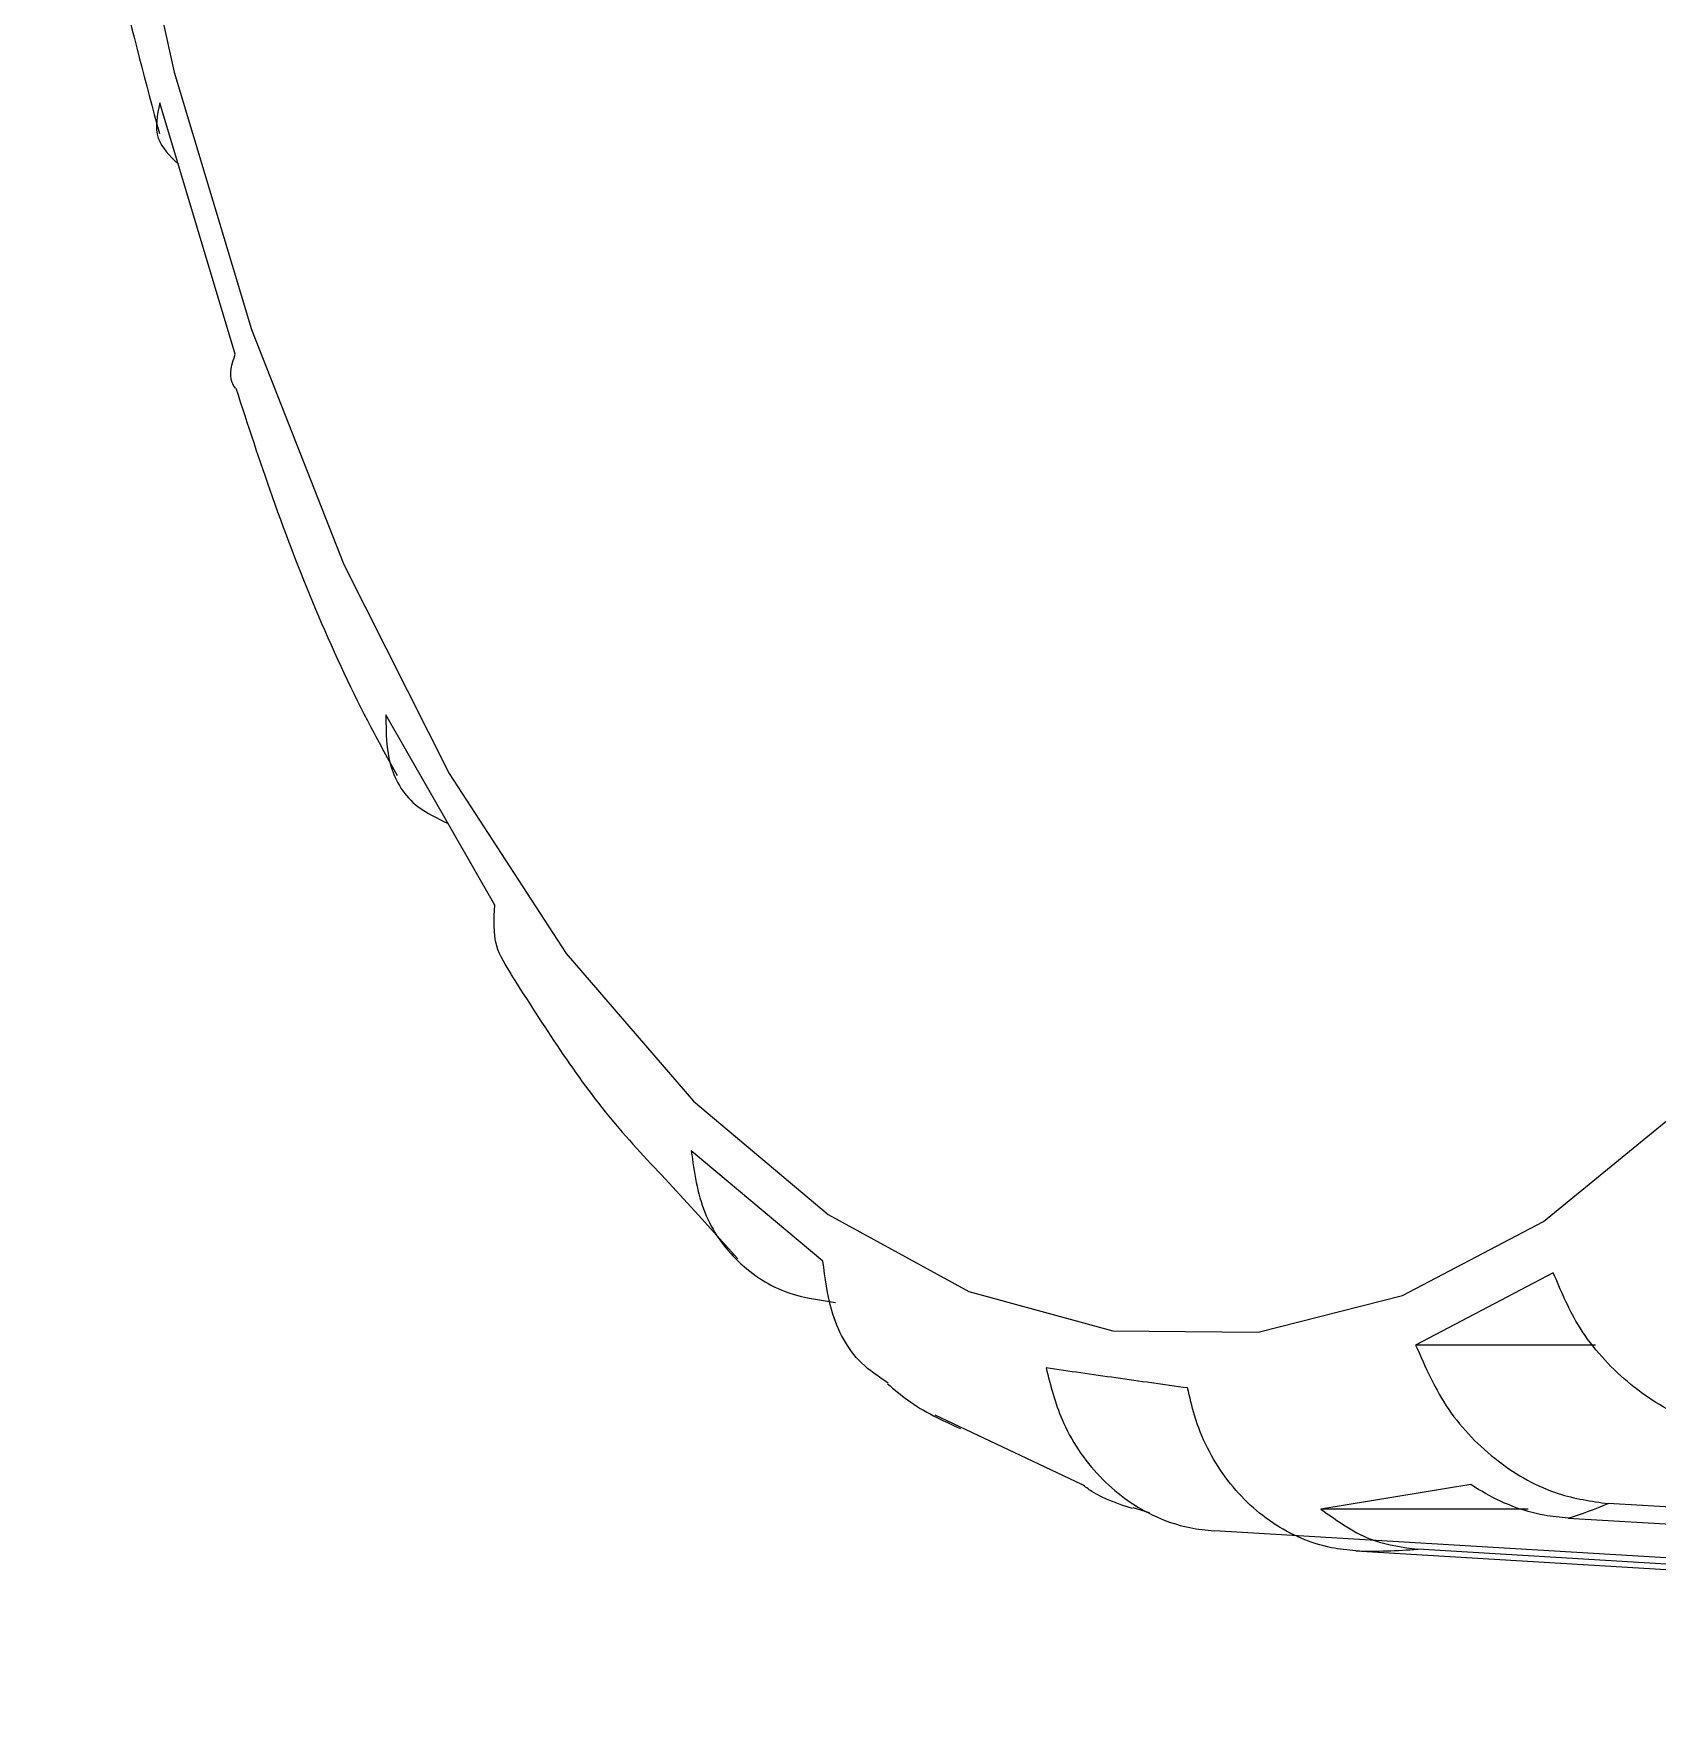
# Model space of a CAD drawing. Extents: x 75 to 2075, y 25 to 1460.
# Drawn here: x 622.69 to 641.56, y 883.1 to 902.76 of the extents above; entities that cross this region are included whole.
import ezdxf

# ---------------------------------------------------------------- set-up
doc = ezdxf.new("R2010")
doc.units = 0
doc.header["$LTSCALE"] = 5
doc.linetypes.add('SLD-KATı', pattern=[0])
doc.layers.get('0').update_dxf_attribs({"linetype": 'CONTINUOUS'})

msp = doc.modelspace()

# ---------------------------------------------------------------- linework, layer by layer
at = {"color": 7, "linetype": 'SLD-KATı'}
for p, q in [((625.035, 899.039), (624.157, 901.961)), ((628.051, 892.636), (626.785, 894.847)), ((631.865, 888.495), (630.335, 889.78)), ((630.076, 889.407), (630.419, 889.029)), ((630.419, 889.029), (630.877, 888.525)), ((640.354, 888.362), (638.755, 887.52)), ((640.846, 887.52), (638.755, 887.52)), ((634.876, 885.901), (633.171, 886.707)), ((639.397, 885.899), (637.653, 885.614)), ((635.469, 885.633), (635.658, 885.574)), ((640.061, 885.614), (637.653, 885.614)), ((675.197, 883.71), (640.993, 885.678)), ((670.316, 883.335), (636.415, 885.36)), ((640.529, 885.507), (674.733, 883.535)), ((672.589, 883.109), (638.78, 885.147)), ((638.06, 885.127), (671.962, 883.102))]:
    msp.add_line(p, q, dxfattribs=at)
at = {"color": 7, "linetype": 'SLD-KATı', "flags": 128}
msp.add_lwpolyline([(635.235, 887.686), (636.924, 887.67), (638.601, 888.096), (640.239, 888.958), (641.812, 890.243), (643.296, 891.931), (644.667, 893.994), (645.903, 896.4), (646.986, 899.112), (647.898, 902.086), (648.624, 905.275), (649.154, 908.63), (649.478, 912.097), (649.592, 915.622), (649.494, 919.149), (649.185, 922.622), (648.671, 925.987), (647.959, 929.191), (647.061, 932.183), (645.99, 934.915), (644.764, 937.346), (643.403, 939.436), (641.926, 941.152), (640.359, 942.468), (638.725, 943.363), (637.051, 943.822), (635.362, 943.839), (633.685, 943.413), (632.047, 942.55), (630.474, 941.265), (628.99, 939.578), (627.619, 937.514), (626.383, 935.108), (625.3, 932.397), (624.388, 929.423), (623.662, 926.233), (623.132, 922.878), (622.808, 919.411), (622.694, 915.886), (622.792, 912.36), (623.101, 908.886), (623.615, 905.521), (624.327, 902.317), (625.225, 899.326), (626.296, 896.593), (627.522, 894.163), (628.883, 892.073), (630.36, 890.356), (631.927, 889.04), (633.561, 888.145), (635.235, 887.686)], dxfattribs=at)
at = {"color": 7, "linetype": 'SLD-KATı'}
for centre, radius, start, end in [((637.971, 893.173), 8.081, 288.4539, 291.964), ((638.224, 892.133), 7.007, 268.6634, 274.5514)]:
    msp.add_arc(centre, radius, start, end, dxfattribs=at)
for points, knots in [([(623.048, 906.927), (623.06, 906.826), (623.212, 905.603), (623.57, 903.8), (623.997, 902.192), (624.153, 901.604)], [0, 0, 0, 0, 0.0541622, 0.6540939, 1, 1, 1, 1]), ([(624.157, 901.961), (624.128, 901.817), (624.072, 901.543), (624.274, 901.346), (624.37, 901.253)], [0, 0, 0, 0, 0.523782, 1, 1, 1, 1]), ([(625.037, 898.643), (625.022, 898.665), (624.95, 898.778), (624.997, 898.923), (625.035, 899.039)], [0, 0, 0, 0, 0.200178, 1, 1, 1, 1]), ([(625.042, 898.645), (625.18, 898.222), (625.638, 896.819), (626.271, 895.31), (626.815, 894.326), (626.918, 894.14)], [0, 0, 0, 0, 0.259053, 0.859502, 1, 1, 1, 1]), ([(626.785, 894.847), (626.787, 894.644), (626.792, 894.237), (627.07, 893.793), (627.383, 893.644), (627.508, 893.585)], [0, 0, 0, 0, 0.376256, 0.752676, 1, 1, 1, 1]), ([(628.247, 891.829), (628.178, 891.935), (628.027, 892.168), (628.042, 892.471), (628.051, 892.636)], [0, 0, 0, 0, 0.456833, 1, 1, 1, 1]), ([(628.242, 891.826), (628.618, 891.234), (629.188, 890.34), (629.851, 889.643), (630.076, 889.407)], [0, 0, 0, 0, 0.661488, 1, 1, 1, 1]), ([(630.335, 889.78), (630.37, 889.532), (630.441, 889.036), (630.856, 888.461), (631.401, 888.104), (631.826, 888.044), (632.013, 888.017)], [0, 0, 0, 0, 0.264604, 0.529303, 0.793681, 1, 1, 1, 1]), ([(632.625, 887.079), (632.515, 887.151), (632.214, 887.351), (631.946, 887.86), (631.89, 888.301), (631.865, 888.495)], [0, 0, 0, 0, 0.242305, 0.66578, 1, 1, 1, 1]), ([(642.593, 886.52), (642.342, 886.561), (641.842, 886.643), (641.155, 887.099), (640.635, 887.694), (640.44, 888.158), (640.354, 888.362)], [0, 0, 0, 0, 0.263756, 0.527584, 0.791623, 1, 1, 1, 1]), ([(638.755, 887.52), (638.869, 887.261), (639.097, 886.743), (639.695, 886.141), (640.354, 885.769), (640.798, 885.706), (640.993, 885.678)], [0, 0, 0, 0, 0.264611, 0.529295, 0.793684, 1, 1, 1, 1]), ([(636.105, 887.022), (635.825, 887.061), (635.266, 887.139), (634.728, 887.216), (634.459, 887.255)], [0, 0, 0, 0, 0.499998, 1, 1, 1, 1]), ([(634.459, 887.255), (634.512, 887.05), (634.634, 886.578), (635.056, 885.961), (635.597, 885.562), (636.071, 885.396), (636.319, 885.37), (636.415, 885.36)], [0, 0, 0, 0, 0.2028898, 0.4675478, 0.7317961, 0.8970554, 1, 1, 1, 1]), ([(632.617, 887.07), (632.694, 887.005), (632.957, 886.782), (633.254, 886.646), (633.464, 886.55)], [0, 0, 0, 0, 0.290611, 1, 1, 1, 1]), ([(638.06, 885.127), (637.965, 885.137), (637.626, 885.173), (637.071, 885.415), (636.511, 885.956), (636.213, 886.54), (636.129, 886.915), (636.105, 887.022)], [0, 0, 0, 0, 0.102991, 0.366804, 0.630613, 0.894661, 1, 1, 1, 1]), ([(635.464, 885.621), (635.3, 885.674), (635.092, 885.74), (634.914, 885.873), (634.876, 885.901)], [0, 0, 0, 0, 0.790682, 1, 1, 1, 1]), ([(640.529, 885.507), (640.435, 885.517), (640.094, 885.551), (639.705, 885.702), (639.439, 885.872), (639.397, 885.899)], [0, 0, 0, 0, 0.242339, 0.882108, 1, 1, 1, 1]), ([(637.653, 885.614), (637.852, 885.471), (638.194, 885.224), (638.607, 885.17), (638.78, 885.147)], [0, 0, 0, 0, 0.583374, 1, 1, 1, 1])]:
    msp.add_open_spline(points, degree=3, knots=knots, dxfattribs=at)

doc.saveas('drawing.dxf')
